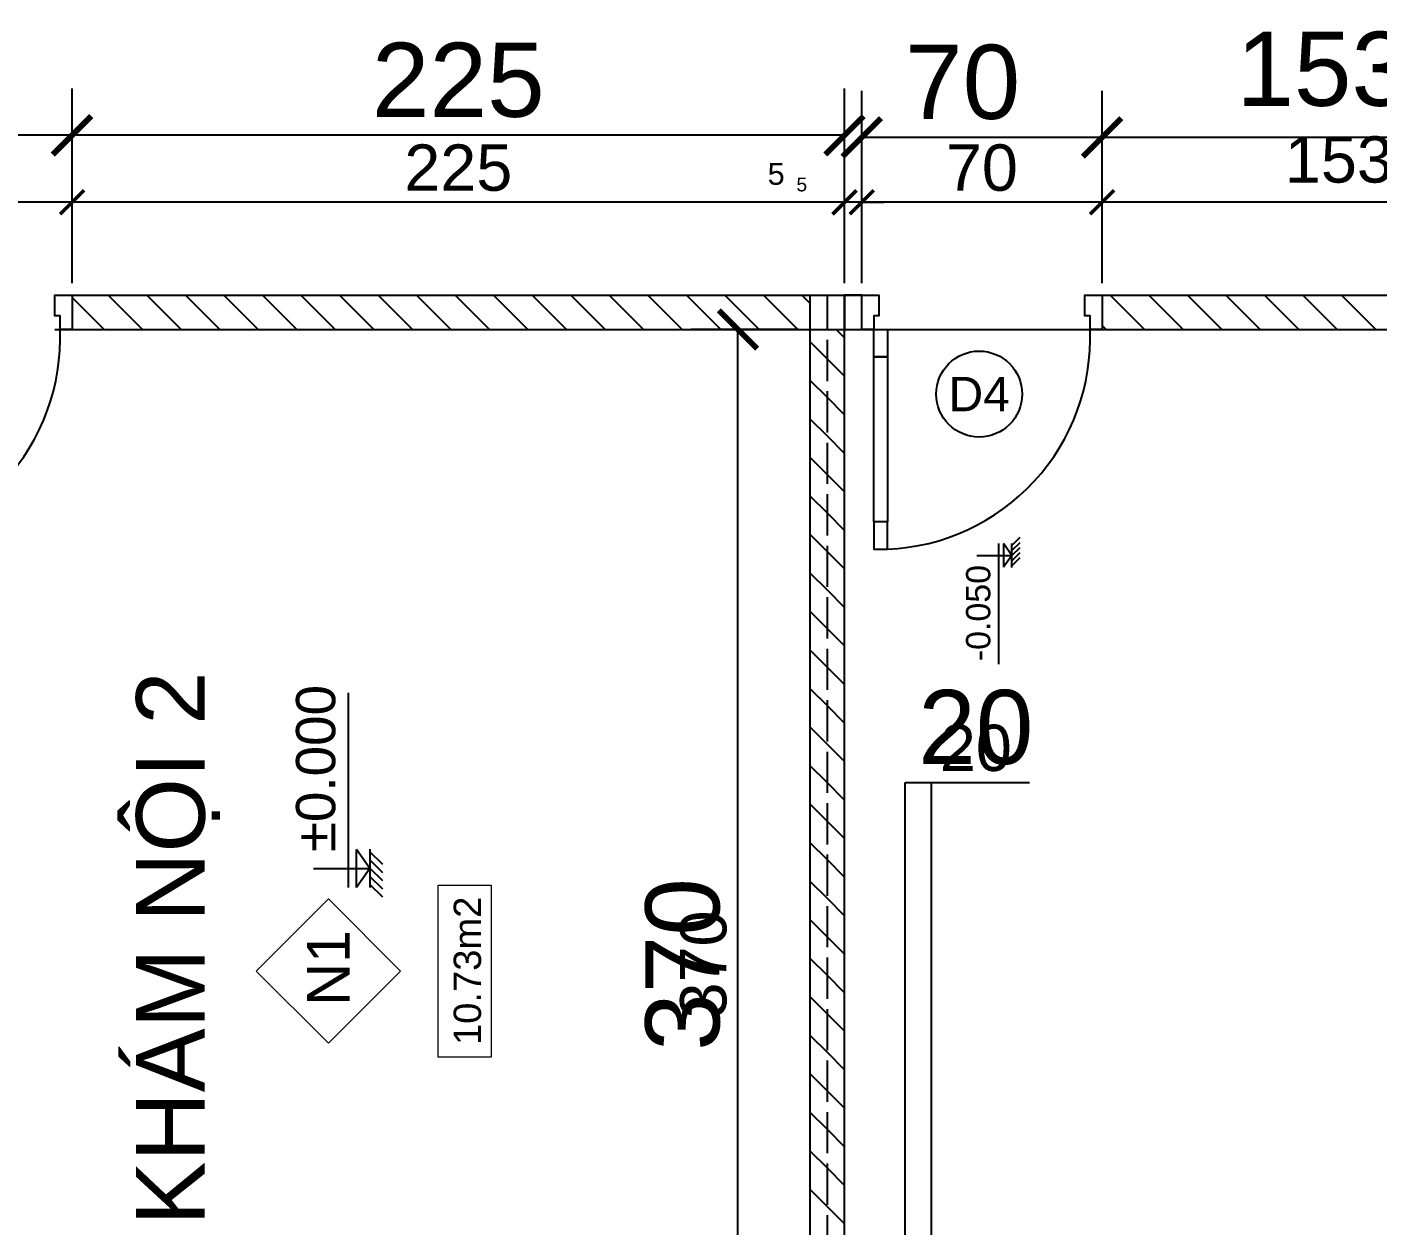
# Model space of a CAD drawing. Header units: millimetres. Extents: x -26398 to 135532, y -376633 to 43268.
# Drawn here: x 37678.7 to 38072.2, y -147505.4 to -147156 of the extents above; entities that cross this region are included whole.
import ezdxf
from ezdxf.enums import TextEntityAlignment as Align

# ---------------------------------------------------------------- set-up
doc = ezdxf.new("R2010")
doc.units = ezdxf.units.MM
doc.linetypes.add('ACAD_ISO02W100', pattern=[15, 12, -3])
for name, color, linetype in [('0 @ 5', 7, 'Continuous'), ('0 @ 8', 7, 'Continuous'), ('A-Door', 150, 'Continuous'), ('A5-KICHTHUOC', 251, 'Continuous'), ('cửa', 152, 'Continuous'), ('NT', 1, 'Continuous'), ('trục chia', 160, 'ACAD_ISO02W100'), ('TƯỜNG', 52, 'Continuous')]:
    doc.layers.add(name, color=color, linetype=linetype)
doc.layers.add('A6-GHICHU', color=147, linetype='Continuous', lineweight=20)
doc.styles.add('GHICHU35', font='', dxfattribs={"width": 0.9, "height": 350})
doc.styles.get("Standard").update_dxf_attribs({"font": 'arial.ttf'})
doc.styles.add('TUANH', font='')
doc.styles.get('GHICHU35').set_extended_font_data('VNI-Helve')
doc.styles.get('TUANH').set_extended_font_data('VNI-Helve-Condense', bold=True)
doc.dimstyles.new('SCALE dimmatbang', dxfattribs={"dimscale": 70, "dimtxt": 2.7, "dimasz": 1.4, "dimexe": 1.7, "dimexo": 0.7, "dimtad": 1, "dimtoh": 1, "dimdec": 1, "dimtxsty": 'Standard', "dimblk": 'ARCHTICK', "dimcen": 2.5, "dimclrd": 1, "dimclre": 256, "dimadec": 0, "dimazin": 0, "dimtfac": 1, "dimtdec": 1, "dimtmove": 0, "dimatfit": 3, "dimfxl": 1, "dimarcsym": 0})

# ---------------------------------------------------------------- blocks, each defined once
blk = doc.blocks.new('A$C7DB75F4D')
at = {"layer": 'A-Door'}
for points in [[(625, 740), (625, 660), (665, 660), (665, 740)], [(625, 180), (625, 660), (665, 660), (665, 180)], [(625, 100), (625, 180), (665, 180), (665, 100)], [(35, 100), (35, 60), (50, 60), (50, 50), (50, 0), (0, 0), (0, 100)], [(665, 100), (700, 100), (700, 0), (650, 0), (650, 50), (650, 60), (665, 60)]]:
    blk.add_lwpolyline(points, close=True, dxfattribs=at)
at = {"layer": 'NT', "color": 1}
blk.add_arc((650, 125), 615.5, 92.3278, 182.3278, dxfattribs=at)
blk = doc.blocks.new('1-cote nen')
for p, q in [((-1.8, 267.2), (-1.8, 0)), ((-91.4, 101.9), (827.5, 101.9)), ((-1.8, 0), (-91.4, 62.9)), ((-91.4, 62.9), (87.7, 62.9)), ((89.6, 0), (-91.4, 0)), ((-1.8, 0), (87.7, 62.9)), ((-137.3, -60), (-77.3, 0)), ((-98.7, -60), (-38.7, 0)), ((-60, -60), (0, 0)), ((-21.3, -60), (38.7, 0)), ((17.3, -60), (77.3, 0))]:
    blk.add_line(p, q)
at = {"ltscale": 50, "style": 'GHICHU35', "width": 0.9}
blk.add_attdef('%%P0.000', (75.5, 163.9), '', height=187.5, dxfattribs=at)
blk = doc.blocks.new('_ArchTick')
at = {"color": 0, "linetype": 'ByBlock', "const_width": 0.15}
blk.add_lwpolyline([(-0.5, -0.5), (0.5, 0.5)], dxfattribs=at)
blk = doc.blocks.new('*D6434')
at = {"color": 1, "lineweight": -2, "transparency": 16777216}
for p, q in [((37934.41, -147614.16), (37934.41, -147376.16)), ((37934.41, -147376.16), (37970.64, -147376.16)), ((37934.41, -147634.16), (37934.41, -147614.16))]:
    blk.add_line(p, q, dxfattribs=at)
at = {"lineweight": -2, "transparency": 16777216}
for p, q in [((37932.99, -147614.16), (37948.01, -147614.16)), ((37932.99, -147634.16), (37948.01, -147634.16))]:
    blk.add_line(p, q, dxfattribs=at)
at = {"layer": 'DEFPOINTS', "color": 0, "transparency": 16777216}
for p in [(37927.39, -147614.16), (37934.41, -147614.16), (37927.39, -147634.16)]:
    blk.add_point(p, dxfattribs=at)
at = {"color": 1, "lineweight": -2, "transparency": 16777216, "xscale": 11.2, "yscale": 11.2, "zscale": 11.2}
for p, rotation in [((37934.41, -147614.16), 90), ((37934.41, -147634.16), 270)]:
    blk.add_blockref('_ArchTick', p, dxfattribs=dict(at, rotation=rotation))
at = {"color": 0, "transparency": 16777216, "insert": (37955.02, -147360.13), "char_height": 21.6, "attachment_point": 5}
blk.add_mtext('20', dxfattribs=at)
blk = doc.blocks.new('*D6435')
at = {"color": 1, "lineweight": -2, "transparency": 16777216}
for p, q in [((37942.14, -147614.16), (37942.14, -147376.16)), ((37942.14, -147376.16), (37964.78, -147376.16)), ((37942.14, -147634.16), (37942.14, -147614.16))]:
    blk.add_line(p, q, dxfattribs=at)
at = {"lineweight": -2, "transparency": 16777216}
for p, q in [((37930.89, -147614.16), (37950.64, -147614.16)), ((37930.89, -147634.16), (37950.64, -147634.16))]:
    blk.add_line(p, q, dxfattribs=at)
at = {"layer": 'DEFPOINTS', "color": 0, "transparency": 16777216}
for p in [(37927.39, -147614.16), (37942.14, -147614.16), (37927.39, -147634.16)]:
    blk.add_point(p, dxfattribs=at)
at = {"color": 1, "lineweight": -2, "transparency": 16777216, "xscale": 7, "yscale": 7, "zscale": 7}
for p, rotation in [((37942.14, -147614.16), 90), ((37942.14, -147634.16), 270)]:
    blk.add_blockref('_ArchTick', p, dxfattribs=dict(at, rotation=rotation))
at = {"color": 0, "transparency": 16777216, "insert": (37955.02, -147366.14), "char_height": 13.5, "attachment_point": 5}
blk.add_mtext('20', dxfattribs=at)
blk = doc.blocks.new('*D6470')
at = {"lineweight": -2, "transparency": 16777216}
for p, q in [((37991.78, -147228.56), (37991.78, -147174.58)), ((38145.48, -147228.56), (38145.48, -147174.58))]:
    blk.add_line(p, q, dxfattribs=at)
at = {"color": 1, "lineweight": -2, "transparency": 16777216}
blk.add_line((38145.48, -147188.18), (37991.78, -147188.18), dxfattribs=at)
at = {"layer": 'DEFPOINTS', "color": 0, "transparency": 16777216}
for p in [(37991.78, -147188.18), (37991.78, -147234.16), (38145.48, -147234.16)]:
    blk.add_point(p, dxfattribs=at)
at = {"color": 1, "lineweight": -2, "transparency": 16777216, "xscale": 11.2, "yscale": 11.2, "zscale": 11.2, "rotation": 180}
blk.add_blockref('_ArchTick', (37991.78, -147188.18), dxfattribs=at)
at = {"color": 1, "lineweight": -2, "transparency": 16777216, "xscale": 11.2, "yscale": 11.2, "zscale": 11.2}
blk.add_blockref('_ArchTick', (38145.48, -147188.18), dxfattribs=at)
at = {"color": 0, "transparency": 16777216, "insert": (38068.63, -147170.2), "char_height": 21.6, "attachment_point": 5}
blk.add_mtext('153,7', dxfattribs=at)
blk = doc.blocks.new('*D6471')
at = {"lineweight": -2, "transparency": 16777216}
for p, q in [((37991.78, -147230.66), (37991.78, -147198.59)), ((38145.48, -147230.66), (38145.48, -147198.59))]:
    blk.add_line(p, q, dxfattribs=at)
at = {"color": 1, "lineweight": -2, "transparency": 16777216}
blk.add_line((38145.48, -147207.09), (37991.78, -147207.09), dxfattribs=at)
at = {"layer": 'DEFPOINTS', "color": 0, "transparency": 16777216}
for p in [(37991.78, -147207.09), (37991.78, -147234.16), (38145.48, -147234.16)]:
    blk.add_point(p, dxfattribs=at)
at = {"color": 1, "lineweight": -2, "transparency": 16777216, "xscale": 7, "yscale": 7, "zscale": 7, "rotation": 180}
blk.add_blockref('_ArchTick', (37991.78, -147207.09), dxfattribs=at)
at = {"color": 1, "lineweight": -2, "transparency": 16777216, "xscale": 7, "yscale": 7, "zscale": 7}
blk.add_blockref('_ArchTick', (38145.48, -147207.09), dxfattribs=at)
at = {"color": 0, "transparency": 16777216, "insert": (38068.63, -147195.86), "char_height": 13.5, "attachment_point": 5}
blk.add_mtext('153,7', dxfattribs=at)
blk = doc.blocks.new('*D6473')
at = {"lineweight": -2, "transparency": 16777216}
for p, q in [((37921.78, -147228.56), (37921.78, -147174.58)), ((37991.78, -147228.56), (37991.78, -147174.58))]:
    blk.add_line(p, q, dxfattribs=at)
at = {"color": 1, "lineweight": -2, "transparency": 16777216}
blk.add_line((37991.78, -147188.18), (37921.78, -147188.18), dxfattribs=at)
at = {"layer": 'DEFPOINTS', "color": 0, "transparency": 16777216}
for p in [(37921.78, -147188.18), (37921.78, -147234.16), (37991.78, -147234.16)]:
    blk.add_point(p, dxfattribs=at)
at = {"color": 1, "lineweight": -2, "transparency": 16777216, "xscale": 11.2, "yscale": 11.2, "zscale": 11.2, "rotation": 180}
blk.add_blockref('_ArchTick', (37921.78, -147188.18), dxfattribs=at)
at = {"color": 1, "lineweight": -2, "transparency": 16777216, "xscale": 11.2, "yscale": 11.2, "zscale": 11.2}
blk.add_blockref('_ArchTick', (37991.78, -147188.18), dxfattribs=at)
at = {"color": 0, "transparency": 16777216, "insert": (37951.18, -147172.15), "char_height": 21.6, "attachment_point": 5}
blk.add_mtext('70', dxfattribs=at)
blk = doc.blocks.new('*D6474')
at = {"lineweight": -2, "transparency": 16777216}
for p, q in [((37921.78, -147230.66), (37921.78, -147198.59)), ((37991.78, -147230.66), (37991.78, -147198.59))]:
    blk.add_line(p, q, dxfattribs=at)
at = {"color": 1, "lineweight": -2, "transparency": 16777216}
blk.add_line((37991.78, -147207.09), (37921.78, -147207.09), dxfattribs=at)
at = {"layer": 'DEFPOINTS', "color": 0, "transparency": 16777216}
for p in [(37921.78, -147207.09), (37921.78, -147234.16), (37991.78, -147234.16)]:
    blk.add_point(p, dxfattribs=at)
at = {"color": 1, "lineweight": -2, "transparency": 16777216, "xscale": 7, "yscale": 7, "zscale": 7, "rotation": 180}
blk.add_blockref('_ArchTick', (37921.78, -147207.09), dxfattribs=at)
at = {"color": 1, "lineweight": -2, "transparency": 16777216, "xscale": 7, "yscale": 7, "zscale": 7}
blk.add_blockref('_ArchTick', (37991.78, -147207.09), dxfattribs=at)
at = {"color": 0, "transparency": 16777216, "insert": (37956.78, -147197.08), "char_height": 13.5, "attachment_point": 5}
blk.add_mtext('70', dxfattribs=at)
blk = doc.blocks.new('*D6476')
at = {"lineweight": -2, "transparency": 16777216}
for p, q in [((37916.78, -147228.56), (37916.78, -147193.49)), ((37921.78, -147228.56), (37921.78, -147193.49))]:
    blk.add_line(p, q, dxfattribs=at)
at = {"color": 1, "lineweight": -2, "transparency": 16777216}
for p, q in [((37916.78, -147207.09), (37889.74, -147207.09)), ((37921.78, -147207.09), (37916.78, -147207.09)), ((37921.78, -147207.09), (37928.18, -147207.09))]:
    blk.add_line(p, q, dxfattribs=at)
at = {"layer": 'DEFPOINTS', "color": 0, "transparency": 16777216}
for p in [(37916.78, -147207.09), (37916.78, -147234.16), (37921.78, -147234.16)]:
    blk.add_point(p, dxfattribs=at)
at = {"color": 1, "lineweight": -2, "transparency": 16777216, "xscale": 6.4, "yscale": 6.4, "zscale": 6.4}
blk.add_blockref('_ArchTick', (37916.78, -147207.09), dxfattribs=at)
at = {"color": 1, "lineweight": -2, "transparency": 16777216, "xscale": 6.4, "yscale": 6.4, "zscale": 6.4, "rotation": 180}
blk.add_blockref('_ArchTick', (37921.78, -147207.09), dxfattribs=at)
at = {"color": 0, "transparency": 16777216, "insert": (37896.86, -147198.84), "char_height": 6.4, "attachment_point": 5}
blk.add_mtext('5', dxfattribs=at)
blk = doc.blocks.new('*D6477')
at = {"lineweight": -2, "transparency": 16777216}
for p, q in [((37916.78, -147230.66), (37916.78, -147198.59)), ((37921.78, -147230.66), (37921.78, -147198.59))]:
    blk.add_line(p, q, dxfattribs=at)
at = {"color": 1, "lineweight": -2, "transparency": 16777216}
for p, q in [((37916.78, -147207.09), (37899.88, -147207.09)), ((37921.78, -147207.09), (37916.78, -147207.09)), ((37921.78, -147207.09), (37925.78, -147207.09))]:
    blk.add_line(p, q, dxfattribs=at)
at = {"layer": 'DEFPOINTS', "color": 0, "transparency": 16777216}
for p in [(37916.78, -147207.09), (37916.78, -147234.16), (37921.78, -147234.16)]:
    blk.add_point(p, dxfattribs=at)
at = {"color": 1, "lineweight": -2, "transparency": 16777216, "xscale": 4, "yscale": 4, "zscale": 4}
blk.add_blockref('_ArchTick', (37916.78, -147207.09), dxfattribs=at)
at = {"color": 1, "lineweight": -2, "transparency": 16777216, "xscale": 4, "yscale": 4, "zscale": 4, "rotation": 180}
blk.add_blockref('_ArchTick', (37921.78, -147207.09), dxfattribs=at)
at = {"color": 0, "transparency": 16777216, "insert": (37904.33, -147201.94), "char_height": 4, "attachment_point": 5}
blk.add_mtext('5', dxfattribs=at)
blk = doc.blocks.new('*D6479')
at = {"lineweight": -2, "transparency": 16777216}
for p, q in [((37691.78, -147228.56), (37691.78, -147173.98)), ((37916.78, -147228.56), (37916.78, -147173.98))]:
    blk.add_line(p, q, dxfattribs=at)
at = {"color": 1, "lineweight": -2, "transparency": 16777216}
blk.add_line((37916.78, -147187.58), (37691.78, -147187.58), dxfattribs=at)
at = {"layer": 'DEFPOINTS', "color": 0, "transparency": 16777216}
for p in [(37691.78, -147187.58), (37691.78, -147234.16), (37916.78, -147234.16)]:
    blk.add_point(p, dxfattribs=at)
at = {"color": 1, "lineweight": -2, "transparency": 16777216, "xscale": 11.2, "yscale": 11.2, "zscale": 11.2, "rotation": 180}
blk.add_blockref('_ArchTick', (37691.78, -147187.58), dxfattribs=at)
at = {"color": 1, "lineweight": -2, "transparency": 16777216, "xscale": 11.2, "yscale": 11.2, "zscale": 11.2}
blk.add_blockref('_ArchTick', (37916.78, -147187.58), dxfattribs=at)
at = {"color": 0, "transparency": 16777216, "insert": (37804.28, -147171.55), "char_height": 21.6, "attachment_point": 5}
blk.add_mtext('225', dxfattribs=at)
blk = doc.blocks.new('*D6480')
at = {"lineweight": -2, "transparency": 16777216}
for p, q in [((37691.78, -147230.66), (37691.78, -147198.59)), ((37916.78, -147230.66), (37916.78, -147198.59))]:
    blk.add_line(p, q, dxfattribs=at)
at = {"color": 1, "lineweight": -2, "transparency": 16777216}
blk.add_line((37916.78, -147207.09), (37691.78, -147207.09), dxfattribs=at)
at = {"layer": 'DEFPOINTS', "color": 0, "transparency": 16777216}
for p in [(37691.78, -147207.09), (37691.78, -147234.16), (37916.78, -147234.16)]:
    blk.add_point(p, dxfattribs=at)
at = {"color": 1, "lineweight": -2, "transparency": 16777216, "xscale": 7, "yscale": 7, "zscale": 7, "rotation": 180}
blk.add_blockref('_ArchTick', (37691.78, -147207.09), dxfattribs=at)
at = {"color": 1, "lineweight": -2, "transparency": 16777216, "xscale": 7, "yscale": 7, "zscale": 7}
blk.add_blockref('_ArchTick', (37916.78, -147207.09), dxfattribs=at)
at = {"color": 0, "transparency": 16777216, "insert": (37804.28, -147197.08), "char_height": 13.5, "attachment_point": 5}
blk.add_mtext('225', dxfattribs=at)
blk = doc.blocks.new('*D6482')
at = {"lineweight": -2, "transparency": 16777216}
for p, q in [((37621.78, -147228.56), (37621.78, -147173.98)), ((37691.78, -147228.56), (37691.78, -147173.98))]:
    blk.add_line(p, q, dxfattribs=at)
at = {"color": 1, "lineweight": -2, "transparency": 16777216}
blk.add_line((37691.78, -147187.58), (37621.78, -147187.58), dxfattribs=at)
at = {"layer": 'DEFPOINTS', "color": 0, "transparency": 16777216}
for p in [(37621.78, -147187.58), (37621.78, -147234.16), (37691.78, -147234.16)]:
    blk.add_point(p, dxfattribs=at)
at = {"color": 1, "lineweight": -2, "transparency": 16777216, "xscale": 11.2, "yscale": 11.2, "zscale": 11.2, "rotation": 180}
blk.add_blockref('_ArchTick', (37621.78, -147187.58), dxfattribs=at)
at = {"color": 1, "lineweight": -2, "transparency": 16777216, "xscale": 11.2, "yscale": 11.2, "zscale": 11.2}
blk.add_blockref('_ArchTick', (37691.78, -147187.58), dxfattribs=at)
at = {"color": 0, "transparency": 16777216, "insert": (37651.78, -147171.55), "char_height": 21.6, "attachment_point": 5}
blk.add_mtext('70', dxfattribs=at)
blk = doc.blocks.new('*D6483')
at = {"lineweight": -2, "transparency": 16777216}
for p, q in [((37621.78, -147230.66), (37621.78, -147198.59)), ((37691.78, -147230.66), (37691.78, -147198.59))]:
    blk.add_line(p, q, dxfattribs=at)
at = {"color": 1, "lineweight": -2, "transparency": 16777216}
blk.add_line((37691.78, -147207.09), (37621.78, -147207.09), dxfattribs=at)
at = {"layer": 'DEFPOINTS', "color": 0, "transparency": 16777216}
for p in [(37621.78, -147207.09), (37621.78, -147234.16), (37691.78, -147234.16)]:
    blk.add_point(p, dxfattribs=at)
at = {"color": 1, "lineweight": -2, "transparency": 16777216, "xscale": 7, "yscale": 7, "zscale": 7, "rotation": 180}
blk.add_blockref('_ArchTick', (37621.78, -147207.09), dxfattribs=at)
at = {"color": 1, "lineweight": -2, "transparency": 16777216, "xscale": 7, "yscale": 7, "zscale": 7}
blk.add_blockref('_ArchTick', (37691.78, -147207.09), dxfattribs=at)
at = {"color": 0, "transparency": 16777216, "insert": (37656.78, -147197.08), "char_height": 13.5, "attachment_point": 5}
blk.add_mtext('70', dxfattribs=at)
blk = doc.blocks.new('*D6662')
at = {"lineweight": -2, "transparency": 16777216}
for p, q in [((37901.18, -147244.16), (37872.14, -147244.16)), ((37901.18, -147614.16), (37872.14, -147614.16))]:
    blk.add_line(p, q, dxfattribs=at)
at = {"color": 1, "lineweight": -2, "transparency": 16777216}
blk.add_line((37885.74, -147614.16), (37885.74, -147244.16), dxfattribs=at)
at = {"layer": 'DEFPOINTS', "color": 0, "transparency": 16777216}
for p in [(37885.74, -147244.16), (37906.78, -147244.16), (37906.78, -147614.16)]:
    blk.add_point(p, dxfattribs=at)
at = {"color": 1, "lineweight": -2, "transparency": 16777216, "xscale": 11.2, "yscale": 11.2, "zscale": 11.2}
for p, rotation in [((37885.74, -147244.16), 90), ((37885.74, -147614.16), 270)]:
    blk.add_blockref('_ArchTick', p, dxfattribs=dict(at, rotation=rotation))
at = {"color": 0, "transparency": 16777216, "insert": (37869.7, -147429.16), "char_height": 21.6, "attachment_point": 5, "rotation": 90}
blk.add_mtext('370', dxfattribs=at)
blk = doc.blocks.new('*D6663')
at = {"lineweight": -2, "transparency": 16777216}
for p, q in [((37903.28, -147244.16), (37877.24, -147244.16)), ((37903.28, -147614.16), (37877.24, -147614.16))]:
    blk.add_line(p, q, dxfattribs=at)
at = {"color": 1, "lineweight": -2, "transparency": 16777216}
blk.add_line((37885.74, -147614.16), (37885.74, -147244.16), dxfattribs=at)
at = {"layer": 'DEFPOINTS', "color": 0, "transparency": 16777216}
for p in [(37885.74, -147244.16), (37906.78, -147244.16), (37906.78, -147614.16)]:
    blk.add_point(p, dxfattribs=at)
at = {"color": 1, "lineweight": -2, "transparency": 16777216, "xscale": 7, "yscale": 7, "zscale": 7}
for p, rotation in [((37885.74, -147244.16), 90), ((37885.74, -147614.16), 270)]:
    blk.add_blockref('_ArchTick', p, dxfattribs=dict(at, rotation=rotation))
at = {"color": 0, "transparency": 16777216, "insert": (37875.72, -147429.16), "char_height": 13.5, "attachment_point": 5, "rotation": 90}
blk.add_mtext('370', dxfattribs=at)
blk = doc.blocks.new('*U8997')
at = {"layer": '0 @ 5'}
dim = blk.add_linear_dim(base=(37942.14, -147614.16), p1=(37927.39, -147634.16), p2=(37927.39, -147614.16), angle=90, dimstyle='SCALE dimmatbang', override={"dimscale": 5, "dimtix": 0, "dimtofl": 1, "dimtmove": 0, "dimatfit": 3}, dxfattribs=at)
dim.commit()
dim.dimension.update_dxf_attribs({"geometry": '*D6435', "text_midpoint": (37955.02, -147376.16), "dimtype": 128})
at = {"layer": '0 @ 8'}
dim = blk.add_linear_dim(base=(37934.41, -147614.16), p1=(37927.39, -147634.16), p2=(37927.39, -147614.16), angle=90, dimstyle='SCALE dimmatbang', override={"dimscale": 8, "dimtix": 0, "dimtofl": 1, "dimtmove": 0, "dimatfit": 3}, dxfattribs=at)
dim.commit()
dim.dimension.update_dxf_attribs({"geometry": '*D6434', "text_midpoint": (37955.02, -147376.16), "dimtype": 128})
blk = doc.blocks.new('*U9009')
at = {"layer": '0 @ 5'}
dim = blk.add_linear_dim(base=(37991.78, -147207.09), p1=(38145.48, -147234.16), p2=(37991.78, -147234.16), angle=180, dimstyle='SCALE dimmatbang', override={"dimscale": 5, "dimtix": 0, "dimtofl": 1, "dimtmove": 0, "dimatfit": 3}, dxfattribs=at)
dim.commit()
dim.dimension.update_dxf_attribs({"geometry": '*D6471', "text_midpoint": (38068.63, -147195.86)})
at = {"layer": '0 @ 8'}
dim = blk.add_linear_dim(base=(37991.78, -147188.18), p1=(38145.48, -147234.16), p2=(37991.78, -147234.16), angle=180, dimstyle='SCALE dimmatbang', override={"dimscale": 8, "dimtix": 0, "dimtofl": 1, "dimtmove": 0, "dimatfit": 3}, dxfattribs=at)
dim.commit()
dim.dimension.update_dxf_attribs({"geometry": '*D6470', "text_midpoint": (38068.63, -147188.18), "dimtype": 128})
blk = doc.blocks.new('*U9010')
at = {"layer": '0 @ 5'}
dim = blk.add_linear_dim(base=(37921.78, -147207.09), p1=(37991.78, -147234.16), p2=(37921.78, -147234.16), angle=180, dimstyle='SCALE dimmatbang', override={"dimscale": 5, "dimtix": 0, "dimtofl": 1, "dimtmove": 0, "dimatfit": 3}, dxfattribs=at)
dim.commit()
dim.dimension.update_dxf_attribs({"geometry": '*D6474', "text_midpoint": (37956.78, -147197.08)})
at = {"layer": '0 @ 8'}
dim = blk.add_linear_dim(base=(37921.78, -147188.18), p1=(37991.78, -147234.16), p2=(37921.78, -147234.16), angle=180, dimstyle='SCALE dimmatbang', override={"dimscale": 8, "dimtix": 0, "dimtofl": 1, "dimtmove": 0, "dimatfit": 3}, dxfattribs=at)
dim.commit()
dim.dimension.update_dxf_attribs({"geometry": '*D6473', "text_midpoint": (37951.18, -147188.18), "dimtype": 128})
blk = doc.blocks.new('*U9011')
at = {"layer": '0 @ 5'}
dim = blk.add_linear_dim(base=(37916.78, -147207.09), p1=(37921.78, -147234.16), p2=(37916.78, -147234.16), angle=180, dimstyle='SCALE dimmatbang', override={"dimscale": 5, "dimtxt": 0.8, "dimasz": 0.8, "dimtix": 0, "dimtofl": 1, "dimtmove": 0, "dimatfit": 3}, dxfattribs=at)
dim.commit()
dim.dimension.update_dxf_attribs({"geometry": '*D6477', "text_midpoint": (37904.33, -147201.94)})
at = {"layer": '0 @ 8'}
dim = blk.add_linear_dim(base=(37916.78, -147207.09), p1=(37921.78, -147234.16), p2=(37916.78, -147234.16), angle=180, dimstyle='SCALE dimmatbang', override={"dimscale": 8, "dimtxt": 0.8, "dimasz": 0.8, "dimtix": 0, "dimtofl": 1, "dimtmove": 0, "dimatfit": 3}, dxfattribs=at)
dim.commit()
dim.dimension.update_dxf_attribs({"geometry": '*D6476', "text_midpoint": (37896.86, -147198.84)})
blk = doc.blocks.new('*U9012')
at = {"layer": '0 @ 5'}
dim = blk.add_linear_dim(base=(37691.78, -147207.09), p1=(37916.78, -147234.16), p2=(37691.78, -147234.16), angle=180, dimstyle='SCALE dimmatbang', override={"dimscale": 5, "dimtix": 0, "dimtofl": 1, "dimtmove": 0, "dimatfit": 3}, dxfattribs=at)
dim.commit()
dim.dimension.update_dxf_attribs({"geometry": '*D6480', "text_midpoint": (37804.28, -147197.08)})
at = {"layer": '0 @ 8'}
dim = blk.add_linear_dim(base=(37691.78, -147187.58), p1=(37916.78, -147234.16), p2=(37691.78, -147234.16), angle=180, dimstyle='SCALE dimmatbang', override={"dimscale": 8, "dimtix": 0, "dimtofl": 1, "dimtmove": 0, "dimatfit": 3}, dxfattribs=at)
dim.commit()
dim.dimension.update_dxf_attribs({"geometry": '*D6479', "text_midpoint": (37804.28, -147187.58), "dimtype": 128})
blk = doc.blocks.new('*U9013')
at = {"layer": '0 @ 5'}
dim = blk.add_linear_dim(base=(37621.78, -147207.09), p1=(37691.78, -147234.16), p2=(37621.78, -147234.16), angle=180, dimstyle='SCALE dimmatbang', override={"dimscale": 5, "dimtix": 0, "dimtofl": 1, "dimtmove": 0, "dimatfit": 3}, dxfattribs=at)
dim.commit()
dim.dimension.update_dxf_attribs({"geometry": '*D6483', "text_midpoint": (37656.78, -147197.08)})
at = {"layer": '0 @ 8'}
dim = blk.add_linear_dim(base=(37621.78, -147187.58), p1=(37691.78, -147234.16), p2=(37621.78, -147234.16), angle=180, dimstyle='SCALE dimmatbang', override={"dimscale": 8, "dimtix": 0, "dimtofl": 1, "dimtmove": 0, "dimatfit": 3}, dxfattribs=at)
dim.commit()
dim.dimension.update_dxf_attribs({"geometry": '*D6482', "text_midpoint": (37651.78, -147187.58), "dimtype": 128})
blk = doc.blocks.new('*U9073')
at = {"layer": '0 @ 5'}
dim = blk.add_linear_dim(base=(37885.74, -147244.16), p1=(37906.78, -147614.16), p2=(37906.78, -147244.16), angle=90, dimstyle='SCALE dimmatbang', override={"dimscale": 5, "dimtix": 0, "dimtofl": 1, "dimtmove": 0, "dimatfit": 3}, dxfattribs=at)
dim.commit()
dim.dimension.update_dxf_attribs({"geometry": '*D6663', "text_midpoint": (37875.72, -147429.16)})
at = {"layer": '0 @ 8'}
dim = blk.add_linear_dim(base=(37885.74, -147244.16), p1=(37906.78, -147614.16), p2=(37906.78, -147244.16), angle=90, dimstyle='SCALE dimmatbang', override={"dimscale": 8, "dimtix": 0, "dimtofl": 1, "dimtmove": 0, "dimatfit": 3}, dxfattribs=at)
dim.commit()
dim.dimension.update_dxf_attribs({"geometry": '*D6662', "text_midpoint": (37869.7, -147429.16)})

msp = doc.modelspace()

# ---------------------------------------------------------------- linework, layer by layer
at = {"linetype": 'Continuous'}
for p, q in [((37701.1, -147244.16), (37691.78, -147234.84)), ((37712.33, -147244.16), (37702.33, -147234.16)), ((37723.55, -147244.16), (37713.55, -147234.16)), ((37734.78, -147244.16), (37724.78, -147234.16)), ((37746, -147244.16), (37736, -147234.16)), ((37757.23, -147244.16), (37747.23, -147234.16)), ((37768.45, -147244.16), (37758.45, -147234.16)), ((37779.68, -147244.16), (37769.68, -147234.16)), ((37790.91, -147244.16), (37780.91, -147234.16)), ((37802.13, -147244.16), (37792.13, -147234.16)), ((37813.36, -147244.16), (37803.36, -147234.16)), ((37824.58, -147244.16), (37814.58, -147234.16)), ((37835.81, -147244.16), (37825.81, -147234.16)), ((37847.03, -147244.16), (37837.03, -147234.16)), ((37858.26, -147244.16), (37848.26, -147234.16)), ((37869.48, -147244.16), (37859.48, -147234.16)), ((37880.71, -147244.16), (37870.71, -147234.16)), ((37891.93, -147244.16), (37881.93, -147234.16)), ((37903.16, -147244.16), (37893.16, -147234.16)), ((37906.78, -147236.56), (37904.38, -147234.16)), ((38004.19, -147244.16), (37994.19, -147234.16)), ((38015.41, -147244.16), (38005.41, -147234.16)), ((38026.64, -147244.16), (38016.64, -147234.16)), ((38037.86, -147244.16), (38027.86, -147234.16)), ((38049.09, -147244.16), (38039.09, -147234.16)), ((38060.31, -147244.16), (38050.31, -147234.16)), ((38071.54, -147244.16), (38061.54, -147234.16)), ((37916.78, -147246.56), (37914.38, -147244.16)), ((37992.96, -147244.16), (37991.78, -147242.98)), ((37911.78, -147252.78), (37906.78, -147247.78)), ((37916.78, -147257.78), (37911.78, -147252.78)), ((37911.78, -147264.01), (37906.78, -147259.01)), ((37916.78, -147269.01), (37911.78, -147264.01)), ((37911.78, -147275.24), (37906.78, -147270.24)), ((37916.78, -147280.24), (37911.78, -147275.24)), ((37911.78, -147286.46), (37906.78, -147281.46)), ((37916.78, -147291.46), (37911.78, -147286.46)), ((37911.78, -147297.69), (37906.78, -147292.69)), ((37916.78, -147302.69), (37911.78, -147297.69)), ((37911.78, -147308.91), (37906.78, -147303.91)), ((37916.78, -147313.91), (37911.78, -147308.91)), ((37911.78, -147320.14), (37906.78, -147315.14)), ((37916.78, -147325.14), (37911.78, -147320.14)), ((37911.78, -147331.36), (37906.78, -147326.36)), ((37916.78, -147336.36), (37911.78, -147331.36)), ((37911.78, -147342.59), (37906.78, -147337.59)), ((37916.78, -147347.59), (37911.78, -147342.59)), ((37911.78, -147353.81), (37906.78, -147348.81)), ((37916.78, -147358.81), (37911.78, -147353.81)), ((37911.78, -147365.04), (37906.78, -147360.04)), ((37916.78, -147370.04), (37911.78, -147365.04)), ((37911.78, -147376.26), (37906.78, -147371.26)), ((37916.78, -147381.26), (37911.78, -147376.26)), ((37911.78, -147387.49), (37906.78, -147382.49)), ((37916.78, -147392.49), (37911.78, -147387.49)), ((37911.78, -147398.71), (37906.78, -147393.71)), ((37916.78, -147403.71), (37911.78, -147398.71)), ((37911.78, -147409.94), (37906.78, -147404.94)), ((37916.78, -147414.94), (37911.78, -147409.94)), ((37911.78, -147421.16), (37906.78, -147416.16)), ((37916.78, -147426.16), (37911.78, -147421.16)), ((37911.78, -147432.39), (37906.78, -147427.39)), ((37916.78, -147437.39), (37911.78, -147432.39)), ((37911.78, -147443.62), (37906.78, -147438.62)), ((37916.78, -147448.62), (37911.78, -147443.62)), ((37911.78, -147454.84), (37906.78, -147449.84)), ((37916.78, -147459.84), (37911.78, -147454.84)), ((37911.78, -147466.07), (37906.78, -147461.07)), ((37916.78, -147471.07), (37911.78, -147466.07)), ((37911.78, -147477.29), (37906.78, -147472.29)), ((37916.78, -147482.29), (37911.78, -147477.29)), ((37911.78, -147488.52), (37906.78, -147483.52)), ((37916.78, -147493.52), (37911.78, -147488.52)), ((37911.78, -147499.74), (37906.78, -147494.74)), ((37916.78, -147504.74), (37911.78, -147499.74))]:
    msp.add_line(p, q, dxfattribs=at)
for points in [[(37916.78, -147244.16), (37921.78, -147244.16), (37921.78, -147234.16), (37916.78, -147234.16)], [(37916.78, -147614.16), (37916.78, -147244.16), (38506.78, -147244.16), (38506.78, -147614.16)]]:
    msp.add_lwpolyline(points, close=True)
msp.add_circle((37956, -147262.96), 12.52)
at = {"layer": 'A6-GHICHU', "ltscale": 0.5}
for points in [[(37798.44, -147456.2), (37798.44, -147406.09), (37813.89, -147406.09), (37813.89, -147456.2)], [(37787.48, -147431.1), (37766.47, -147410.08), (37745.45, -147431.1), (37766.47, -147452.11)]]:
    msp.add_lwpolyline(points, close=True, dxfattribs=at)
at = {"layer": 'trục chia'}
msp.add_line((37911.78, -147634.16), (37911.78, -147234.16), dxfattribs=at)
at = {"layer": 'TƯỜNG'}
for p, q in [((37686.78, -147234.16), (37911.78, -147234.16)), ((37906.78, -147614.16), (37906.78, -147234.16)), ((37911.78, -147234.16), (37926.78, -147234.16)), ((37916.78, -147614.16), (37916.78, -147234.16)), ((37986.78, -147234.16), (38526.78, -147234.16)), ((37686.78, -147244.16), (37911.78, -147244.16)), ((37911.78, -147244.16), (37926.78, -147244.16)), ((37986.78, -147244.16), (38526.78, -147244.16))]:
    msp.add_line(p, q, dxfattribs=at)

# ---------------------------------------------------------------- block references
for name in ['*U9009', '*U9013', '*U9012', '*U9010', '*U9011', '*U9073', '*U8997']:
    msp.add_blockref(name, (0, 0))
at = {"layer": 'A5-KICHTHUOC', "ltscale": 0.5}
ref = msp.add_blockref('1-cote nen', (37965.51, -147310.04), dxfattribs=dict(at, xscale=-0.0382254171401861, yscale=0.0382254171401861, zscale=0.0382254171401861, rotation=90))
ref.add_attrib('%%P0.000', '-0.050', (37959.24, -147340.8), dxfattribs={"layer": '0', "color": 4, "ltscale": 50, "height": 7.079, "rotation": 90})
ref = msp.add_blockref('1-cote nen', (37778.56, -147401.1), dxfattribs=dict(at, xscale=0.06173531862781489, yscale=0.06173531862781489, zscale=0.06173531862781489, rotation=90))
ref.add_attrib('%%P0.000', '%%P0.000', (37768.44, -147396.44), dxfattribs={"layer": '0', "color": 4, "ltscale": 50, "height": 11.432, "rotation": 90})
at = {"layer": 'cửa', "xscale": 0.1, "yscale": 0.1, "zscale": 0.1, "rotation": 180}
for p in [(37691.78, -147234.16), (37991.78, -147234.16)]:
    msp.add_blockref('A$C7DB75F4D', p, dxfattribs=at)

# ---------------------------------------------------------------- texts
msp.add_text('KHÁM NỘI 2', height=20, rotation=90).set_placement((37720.44, -147424.48), align=Align.MIDDLE_CENTER)
at = {"layer": 'A6-GHICHU', "ltscale": 0.5, "attachment_point": 5, "rotation": 90, "style": 'TUANH'}
for s, insert, char_height in [('{\\fArial|b0|i0|c163|p34;10.73\\fArial|b0|i0|c0|p34;m2}', (37806.97, -147431.01), 7.9559), ('{\\fArial|b0|i0|c0|p34;N1}', (37766.44, -147430.16), 12.3835)]:
    msp.add_mtext(s, dxfattribs=dict(at, insert=insert, char_height=char_height))
at = {"layer": 'TƯỜNG'}
msp.add_text('D4', height=10.015, dxfattribs=at).set_placement((37956, -147262.96), align=Align.MIDDLE_CENTER)

doc.saveas('drawing.dxf')
